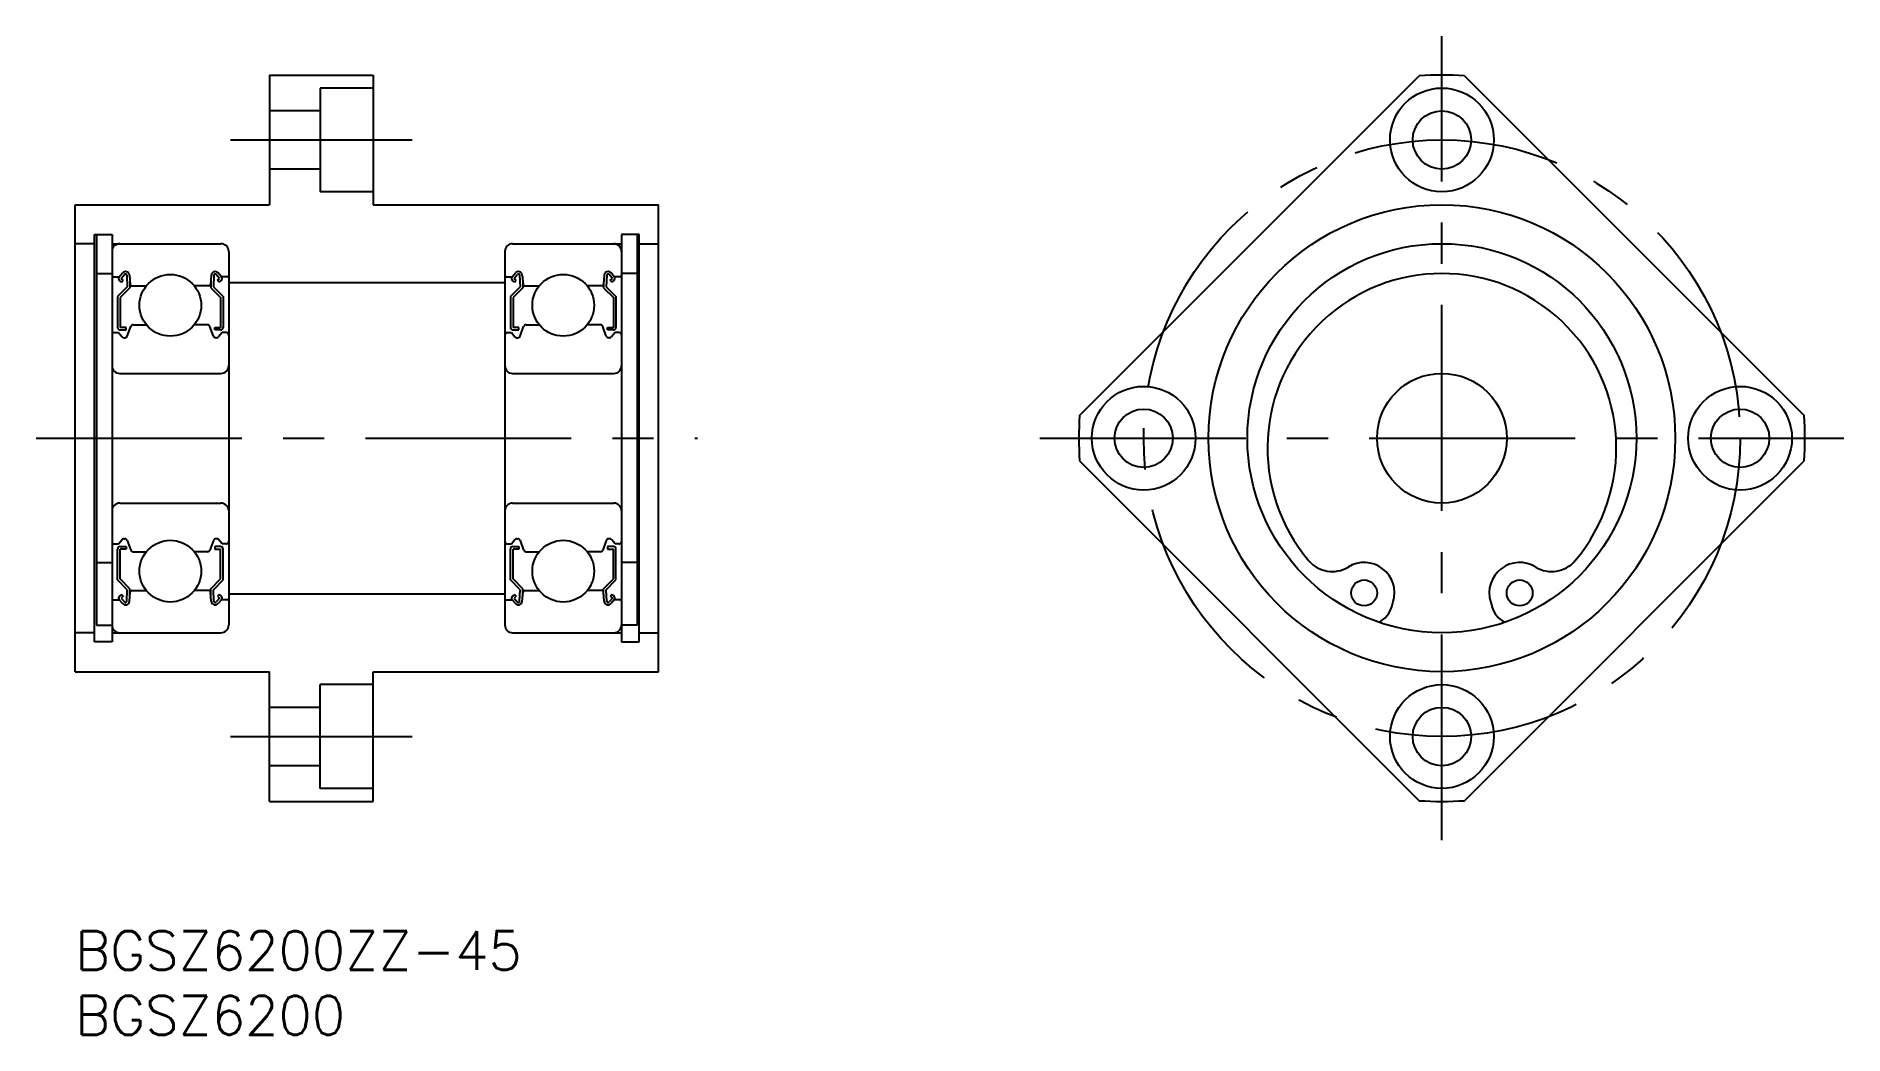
# Model space of a CAD drawing. Extents: x -3 to 136, y -8 to 69.
import ezdxf

# ---------------------------------------------------------------- set-up
doc = ezdxf.new("R2010")
doc.units = 0
doc.header["$LTSCALE"] = 0.5
doc.linetypes.add('CENTER', pattern=[50.8, 31.75, -6.35, 6.35, -6.35])
for name, color, linetype in [('MSM_CENTER', 1, 'CENTER'), ('MSM_CONTINUOUS', 7, 'CONTINUOUS'), ('MSM_PART_NUMBER', 7, 'CONTINUOUS')]:
    doc.layers.add(name, color=color, linetype=linetype)
doc.styles.get("Standard").update_dxf_attribs({"font": 'txt.shx', "height": 3, "bigfont": 'bigfont.shx'})

# ---------------------------------------------------------------- blocks, each defined once
blk = doc.blocks.new('*U6')
at = {"layer": 'MSM_PART_NUMBER'}
blk.add_text('BGSZ6200ZZ-45', height=3, dxfattribs=at).set_placement((0, -3))
blk = doc.blocks.new('*U7')
at = {"layer": 'MSM_PART_NUMBER'}
blk.add_text('BGSZ6200', height=3, dxfattribs=at).set_placement((0, -8))

msp = doc.modelspace()

# ---------------------------------------------------------------- linework, layer by layer
at = {"layer": 'MSM_CENTER'}
for p, q in [((105.42, 7), (105.42, 69)), ((12, 61), (26, 61)), ((-3, 38), (48, 38)), ((74.42, 38), (136.42, 38)), ((12, 15), (26, 15))]:
    msp.add_line(p, q, dxfattribs=at)
msp.add_circle((105.42, 38), 23, dxfattribs=at)
at = {"layer": 'MSM_CONTINUOUS'}
for p, q in [((15, 66), (15, 56)), ((15, 66), (23, 66)), ((23, 66), (23, 56)), ((77.48, 39.75), (103.67, 65.95)), ((107.17, 65.95), (133.37, 39.75)), ((18.9, 65), (18.9, 57)), ((23, 65), (18.9, 65)), ((18.9, 63.25), (15, 63.25)), ((18.9, 58.75), (15, 58.75)), ((0, 20), (0, 56)), ((0, 56), (15, 56)), ((23, 57), (18.9, 57)), ((23, 56), (45, 56)), ((45, 20), (45, 56)), ((1.5, 53), (0, 53)), ((1.5, 53.7), (2.85, 53.7)), ((1.5, 22.3, 1.2), (1.5, 53.7, 1.2)), ((1.65, 53.7, 1.3), (1.65, 23.58, 1.3)), ((2.85, 53.7), (2.85, 22.3)), ((2.85, 53.7, 1.3), (2.85, 22.3, 1.3)), ((2.85, 53), (11.25, 53)), ((33.75, 53), (42.15, 53)), ((42.15, 53.7), (42.15, 22.3)), ((43.5, 53.7, -1.3), (42.15, 53.7, -1.3)), ((43.35, 53.7), (43.35, 23.58)), ((43.5, 22.3, -0.1), (43.5, 53.7, -0.1)), ((43.5, 53, -1.3), (45, 53, -1.3)), ((11.85, 52.4), (11.85, 23.6)), ((33.15, 52.4), (33.15, 23.6)), ((1.65, 50.7), (2.85, 50.7)), ((2.95, 50.45), (3.41, 50.45)), ((3.41, 50.45), (3.66, 50.75)), ((3.56, 50.32), (3.81, 50.62)), ((3.72, 50.19), (3.56, 50.32)), ((3.59, 50.04), (3.72, 50.19)), ((3.99, 50.56), (4.03, 49.68)), ((4.19, 50.58), (4.25, 49.84)), ((10.51, 50.58), (10.45, 49.84)), ((10.71, 50.56), (10.67, 49.68)), ((11.14, 50.32), (10.89, 50.62)), ((10.98, 50.19), (11.14, 50.32)), ((11.11, 50.04), (10.98, 50.19)), ((11.29, 50.45), (11.04, 50.75)), ((11.75, 50.45), (11.29, 50.45)), ((33.25, 50.45), (33.71, 50.45)), ((33.71, 50.45), (33.96, 50.75)), ((33.86, 50.32), (34.11, 50.62)), ((34.02, 50.19), (33.86, 50.32)), ((33.89, 50.04), (34.02, 50.19)), ((34.29, 50.56), (34.33, 49.68)), ((34.49, 50.58), (34.55, 49.84)), ((40.81, 50.58), (40.75, 49.84)), ((41.01, 50.56), (40.97, 49.68)), ((41.44, 50.32), (41.19, 50.62)), ((41.28, 50.19), (41.44, 50.32)), ((41.41, 50.04), (41.28, 50.19)), ((41.59, 50.45), (41.34, 50.75)), ((42.05, 50.45), (41.59, 50.45)), ((43.35, 50.7, -1.3), (42.15, 50.7, -1.3)), ((4.03, 49.68), (3.28, 48.93)), ((3.28, 48.93), (3.28, 46.55)), ((3.59, 50.04), (3.43, 50.17)), ((4.23, 49.6), (3.48, 48.85)), ((3.48, 48.85), (3.48, 46.55)), ((4.23, 50.07), (4.23, 49.6)), ((4.35, 49.75), (5.5, 49.75)), ((10.35, 49.75), (9.2, 49.75)), ((10.47, 50.07), (10.47, 49.6)), ((10.47, 49.6), (11.22, 48.85)), ((10.67, 49.68), (11.42, 48.93)), ((11.11, 50.04), (11.27, 50.17)), ((11.22, 48.85), (11.22, 46.55)), ((11.42, 48.93), (11.42, 46.55)), ((11.85, 50), (33.15, 50)), ((34.33, 49.68), (33.58, 48.93)), ((33.58, 48.93), (33.58, 46.55)), ((33.89, 50.04), (33.73, 50.17)), ((34.53, 49.6), (33.78, 48.85)), ((33.78, 48.85), (33.78, 46.55)), ((34.53, 50.07), (34.53, 49.6)), ((34.65, 49.75), (35.8, 49.75)), ((40.65, 49.75), (39.5, 49.75)), ((40.77, 50.07), (40.77, 49.6)), ((40.77, 49.6), (41.52, 48.85)), ((40.97, 49.68), (41.72, 48.93)), ((41.41, 50.04), (41.57, 50.17)), ((41.52, 48.85), (41.52, 46.55)), ((41.72, 48.93), (41.72, 46.55)), ((3.05, 46.15), (3.35, 46.15)), ((3.35, 46.15), (3.63, 45.82)), ((3.93, 46.55), (3.48, 46.55)), ((3.48, 46.35), (3.93, 46.35)), ((3.93, 46.35), (3.93, 46.55)), ((4.03, 45.88), (4.3, 46.62)), ((4.49, 46.75), (5.5, 46.75)), ((10.21, 46.75), (9.2, 46.75)), ((10.67, 45.88), (10.4, 46.62)), ((10.77, 46.55), (11.22, 46.55)), ((10.77, 46.35), (10.77, 46.55)), ((11.22, 46.35), (10.77, 46.35)), ((11.35, 46.15), (11.07, 45.82)), ((11.65, 46.15), (11.35, 46.15)), ((33.35, 46.15), (33.65, 46.15)), ((33.65, 46.15), (33.93, 45.82)), ((34.23, 46.55), (33.78, 46.55)), ((33.78, 46.35), (34.23, 46.35)), ((34.23, 46.35), (34.23, 46.55)), ((34.33, 45.88), (34.6, 46.62)), ((34.79, 46.75), (35.8, 46.75)), ((40.51, 46.75), (39.5, 46.75)), ((40.97, 45.88), (40.7, 46.62)), ((41.07, 46.55), (41.52, 46.55)), ((41.07, 46.35), (41.07, 46.55)), ((41.52, 46.35), (41.07, 46.35)), ((41.65, 46.15), (41.37, 45.82)), ((41.95, 46.15), (41.65, 46.15)), ((3.78, 45.75), (3.84, 45.75)), ((10.92, 45.75), (10.86, 45.75)), ((34.08, 45.75), (34.14, 45.75)), ((41.22, 45.75), (41.16, 45.75)), ((3.45, 43), (11.25, 43)), ((33.75, 43), (41.55, 43)), ((77.48, 36.25), (103.67, 10.05)), ((107.17, 10.05), (133.37, 36.25)), ((3.45, 33), (11.25, 33)), ((33.75, 33), (41.55, 33)), ((3.05, 29.85), (3.35, 29.85)), ((3.28, 27.07), (3.28, 29.45)), ((3.35, 29.85), (3.63, 30.18)), ((3.48, 29.65), (3.93, 29.65)), ((3.48, 27.15), (3.48, 29.45)), ((3.93, 29.45), (3.48, 29.45)), ((3.78, 30.25), (3.84, 30.25)), ((3.93, 29.65), (3.93, 29.45)), ((4.03, 30.12), (4.3, 29.38)), ((10.67, 30.12), (10.4, 29.38)), ((10.77, 29.65), (10.77, 29.45)), ((11.22, 29.65), (10.77, 29.65)), ((10.77, 29.45), (11.22, 29.45)), ((10.92, 30.25), (10.86, 30.25)), ((11.35, 29.85), (11.07, 30.18)), ((11.22, 27.15), (11.22, 29.45)), ((11.65, 29.85), (11.35, 29.85)), ((11.42, 27.07), (11.42, 29.45)), ((33.35, 29.85), (33.65, 29.85)), ((33.58, 27.07), (33.58, 29.45)), ((33.65, 29.85), (33.93, 30.18)), ((33.78, 29.65), (34.23, 29.65)), ((33.78, 27.15), (33.78, 29.45)), ((34.23, 29.45), (33.78, 29.45)), ((34.08, 30.25), (34.14, 30.25)), ((34.23, 29.65), (34.23, 29.45)), ((34.33, 30.12), (34.6, 29.38)), ((40.97, 30.12), (40.7, 29.38)), ((41.52, 29.65), (41.07, 29.65)), ((41.07, 29.65), (41.07, 29.45)), ((41.07, 29.45), (41.52, 29.45)), ((41.22, 30.25), (41.16, 30.25)), ((41.65, 29.85), (41.37, 30.18)), ((41.52, 27.15), (41.52, 29.45)), ((41.95, 29.85), (41.65, 29.85)), ((41.72, 27.07), (41.72, 29.45)), ((1.65, 28.42), (2.85, 28.42)), ((4.49, 29.25), (5.5, 29.25)), ((10.21, 29.25), (9.2, 29.25)), ((34.79, 29.25), (35.8, 29.25)), ((40.51, 29.25), (39.5, 29.25)), ((43.35, 28.42, -1.3), (42.15, 28.42, -1.3)), ((4.03, 26.32), (3.28, 27.07)), ((4.23, 26.4), (3.48, 27.15)), ((10.47, 26.4), (11.22, 27.15)), ((10.67, 26.32), (11.42, 27.07)), ((34.33, 26.32), (33.58, 27.07)), ((34.53, 26.4), (33.78, 27.15)), ((40.77, 26.4), (41.52, 27.15)), ((40.97, 26.32), (41.72, 27.07)), ((2.95, 25.55), (3.41, 25.55)), ((3.41, 25.55), (3.66, 25.25)), ((3.59, 25.96), (3.43, 25.83)), ((3.72, 25.81), (3.56, 25.68)), ((3.56, 25.68), (3.81, 25.38)), ((3.59, 25.96), (3.72, 25.81)), ((3.99, 25.44), (4.03, 26.32)), ((4.19, 25.42), (4.25, 26.16)), ((4.23, 25.93), (4.23, 26.4)), ((4.35, 26.25), (5.5, 26.25)), ((4.64, 26.25), (4.64, 26.25)), ((4.93, 26.25), (4.93, 26.25)), ((10.35, 26.25), (9.2, 26.25)), ((10.51, 25.42), (10.45, 26.16)), ((10.47, 25.93), (10.47, 26.4)), ((10.71, 25.44), (10.67, 26.32)), ((11.14, 25.68), (10.89, 25.38)), ((11.11, 25.96), (10.98, 25.81)), ((10.98, 25.81), (11.14, 25.68)), ((11.29, 25.55), (11.04, 25.25)), ((11.11, 25.96), (11.27, 25.83)), ((11.75, 25.55), (11.29, 25.55)), ((11.85, 26), (33.15, 26)), ((33.25, 25.55), (33.71, 25.55)), ((33.71, 25.55), (33.96, 25.25)), ((33.89, 25.96), (33.73, 25.83)), ((34.02, 25.81), (33.86, 25.68)), ((33.86, 25.68), (34.11, 25.38)), ((33.89, 25.96), (34.02, 25.81)), ((34.29, 25.44), (34.33, 26.32)), ((34.49, 25.42), (34.55, 26.16)), ((34.53, 25.93), (34.53, 26.4)), ((34.65, 26.25), (35.8, 26.25)), ((34.94, 26.25), (34.94, 26.25)), ((35.23, 26.25), (35.23, 26.25)), ((40.65, 26.25), (39.5, 26.25)), ((40.81, 25.42), (40.75, 26.16)), ((40.77, 25.93), (40.77, 26.4)), ((41.01, 25.44), (40.97, 26.32)), ((41.44, 25.68), (41.19, 25.38)), ((41.41, 25.96), (41.28, 25.81)), ((41.28, 25.81), (41.44, 25.68)), ((41.59, 25.55), (41.34, 25.25)), ((41.41, 25.96), (41.57, 25.83)), ((42.05, 25.55), (41.59, 25.55)), ((101.56, 25.01), (101.67, 25.4)), ((109.17, 25.4), (109.29, 25.01)), ((1.5, 23), (0, 23)), ((1.65, 23.58), (2.85, 23.58)), ((2.85, 23), (11.25, 23)), ((33.75, 23), (42.15, 23)), ((43.35, 23.58, -1.3), (42.15, 23.58, -1.3)), ((43.5, 23, -1.3), (45, 23, -1.3)), ((2.85, 22.3), (1.5, 22.3)), ((42.15, 22.3, -1.3), (43.5, 22.3, -1.3)), ((0, 20), (15, 20)), ((15, 10), (15, 20)), ((23, 20), (45, 20)), ((23, 10), (23, 20)), ((23, 19), (18.9, 19)), ((18.9, 11), (18.9, 19)), ((18.9, 17.25), (15, 17.25)), ((18.9, 12.75), (15, 12.75)), ((15, 10), (23, 10)), ((23, 11), (18.9, 11))]:
    msp.add_line(p, q, dxfattribs=at)
for centre, radius in [((105.42, 61), 4), ((105.42, 61), 2.25), ((105.42, 38), 18), ((105.42, 38), 15), ((7.35, 48.25), 2.38), ((37.65, 48.25), 2.38), ((82.42, 38), 4), ((105.42, 38), 5), ((128.42, 38), 4), ((82.42, 38), 2.25), ((128.42, 38), 2.25), ((7.35, 27.75), 2.38), ((37.65, 27.75), 2.38), ((99.42, 26.07), 1), ((111.42, 26.07), 1), ((105.42, 15), 4), ((105.42, 15), 2.25)]:
    msp.add_circle(centre, radius, dxfattribs=at)
for centre, radius, start, end in [((105.42, 38), 28, 86.4096, 93.5904), ((3.45, 52.4), 0.6, 90, 180), ((11.25, 52.4), 0.6, 0, 90), ((33.75, 52.4), 0.6, 90, 180), ((41.55, 52.4), 0.6, 0, 90), ((2.95, 50.55), 0.1, 180, 270), ((3.56, 50.32), 0.2, 140.0029, 230.087), ((3.89, 50.55), 0.3, 4.9968, 140.0029), ((3.89, 50.56), 0.1, 2.8198, 140.0022), ((10.81, 50.55), 0.3, 39.9971, 175.0032), ((10.81, 50.56), 0.1, 39.9978, 177.1802), ((11.14, 50.32), 0.2, 309.913, 39.9971), ((11.75, 50.55), 0.1, 270, 0), ((33.25, 50.55), 0.1, 180, 270), ((33.86, 50.32), 0.2, 140.0029, 230.087), ((34.19, 50.55), 0.3, 4.9968, 140.0029), ((34.19, 50.56), 0.1, 2.8198, 140.0022), ((41.11, 50.55), 0.3, 39.9971, 175.0032), ((41.11, 50.56), 0.1, 39.9978, 177.1802), ((41.44, 50.32), 0.2, 309.913, 39.9971), ((42.05, 50.55), 0.1, 270, 0), ((105.42, 37.25), 13.45, 319.7222, 220.2778), ((4.35, 49.85), 0.1, 184.9968, 269.9995), ((10.35, 49.85), 0.1, 270.0005, 355.0032), ((34.65, 49.85), 0.1, 184.9968, 269.9995), ((40.65, 49.85), 0.1, 270.0005, 355.0032), ((3.05, 45.95), 0.2, 90, 180), ((3.48, 46.55), 0.2, 180, 270), ((4.49, 46.55), 0.2, 90, 159.9914), ((10.21, 46.55), 0.2, 20.0086, 90), ((11.22, 46.55), 0.2, 270, 0), ((11.65, 45.95), 0.2, 0, 90), ((33.35, 45.95), 0.2, 90, 180), ((33.78, 46.55), 0.2, 180, 270), ((34.79, 46.55), 0.2, 90, 159.9914), ((40.51, 46.55), 0.2, 20.0086, 90), ((41.52, 46.55), 0.2, 270, 0), ((41.95, 45.95), 0.2, 0, 90), ((3.78, 45.95), 0.2, 219.995, 270), ((3.84, 45.95), 0.2, 270, 339.9914), ((10.86, 45.95), 0.2, 200.0086, 270), ((10.92, 45.95), 0.2, 270, 320.005), ((34.08, 45.95), 0.2, 219.995, 270), ((34.14, 45.95), 0.2, 270, 339.9914), ((41.16, 45.95), 0.2, 200.0086, 270), ((41.22, 45.95), 0.2, 270, 320.005), ((3.45, 43.6), 0.6, 180, 270), ((11.25, 43.6), 0.6, 270, 0), ((33.75, 43.6), 0.6, 180, 270), ((41.55, 43.6), 0.6, 270, 0), ((105.42, 38), 28, 176.4096, 183.5904), ((105.42, 38), 28, 356.4096, 3.5904), ((3.45, 32.4), 0.6, 90, 180), ((11.25, 32.4), 0.6, 0, 90), ((33.75, 32.4), 0.6, 90, 180), ((41.55, 32.4), 0.6, 0, 90), ((3.05, 30.05), 0.2, 180, 270), ((3.48, 29.45), 0.2, 90, 180), ((3.78, 30.05), 0.2, 90, 140.005), ((3.84, 30.05), 0.2, 20.0086, 90), ((4.49, 29.45), 0.2, 200.0086, 270), ((10.21, 29.45), 0.2, 270, 339.9914), ((10.86, 30.05), 0.2, 90, 159.9914), ((10.92, 30.05), 0.2, 39.995, 90), ((11.22, 29.45), 0.2, 0, 90), ((11.65, 30.05), 0.2, 270, 0), ((33.35, 30.05), 0.2, 180, 270), ((33.78, 29.45), 0.2, 90, 180), ((34.08, 30.05), 0.2, 90, 140.005), ((34.14, 30.05), 0.2, 20.0086, 90), ((34.79, 29.45), 0.2, 200.0086, 270), ((40.51, 29.45), 0.2, 270, 339.9914), ((41.16, 30.05), 0.2, 90, 159.9914), ((41.22, 30.05), 0.2, 39.995, 90), ((41.52, 29.45), 0.2, 0, 90), ((41.95, 30.05), 0.2, 270, 0), ((96.95, 30.07), 2.35, 220.2778, 301.6812), ((99.42, 26.07), 2.35, 343.431, 121.6812), ((111.42, 26.07), 2.35, 58.3188, 196.569), ((113.89, 30.07), 2.35, 238.3188, 319.7222), ((2.95, 25.45), 0.1, 90, 180), ((3.56, 25.68), 0.2, 129.913, 219.9971), ((3.89, 25.45), 0.3, 219.9971, 355.0032), ((3.89, 25.44), 0.1, 219.9978, 357.1802), ((4.35, 26.15), 0.1, 90.0005, 175.0032), ((10.35, 26.15), 0.1, 4.9968, 89.9995), ((10.81, 25.45), 0.3, 184.9968, 320.0029), ((10.81, 25.44), 0.1, 182.8198, 320.0022), ((11.14, 25.68), 0.2, 320.0029, 50.087), ((11.75, 25.45), 0.1, 0, 90), ((33.25, 25.45), 0.1, 90, 180), ((33.86, 25.68), 0.2, 129.913, 219.9971), ((34.19, 25.45), 0.3, 219.9971, 355.0032), ((34.19, 25.44), 0.1, 219.9978, 357.1802), ((34.65, 26.15), 0.1, 90.0005, 175.0032), ((40.65, 26.15), 0.1, 4.9968, 89.9995), ((41.11, 25.45), 0.3, 184.9968, 320.0029), ((41.11, 25.44), 0.1, 182.8198, 320.0022), ((41.44, 25.68), 0.2, 320.0029, 50.087), ((42.05, 25.45), 0.1, 0, 90), ((99.64, 25.58), 2, 297.6026, 343.431), ((111.2, 25.58), 2, 196.569, 242.3974), ((3.45, 23.6), 0.6, 180, 270), ((11.25, 23.6), 0.6, 270, 0), ((33.75, 23.6), 0.6, 180, 270), ((41.55, 23.6), 0.6, 270, 0), ((105.42, 38), 28, 266.4096, 273.5904)]:
    msp.add_arc(centre, radius, start, end, dxfattribs=at)

# ---------------------------------------------------------------- block references
for name in ['*U6', '*U7']:
    msp.add_blockref(name, (0, 0), dxfattribs=at)

doc.saveas('drawing.dxf')
